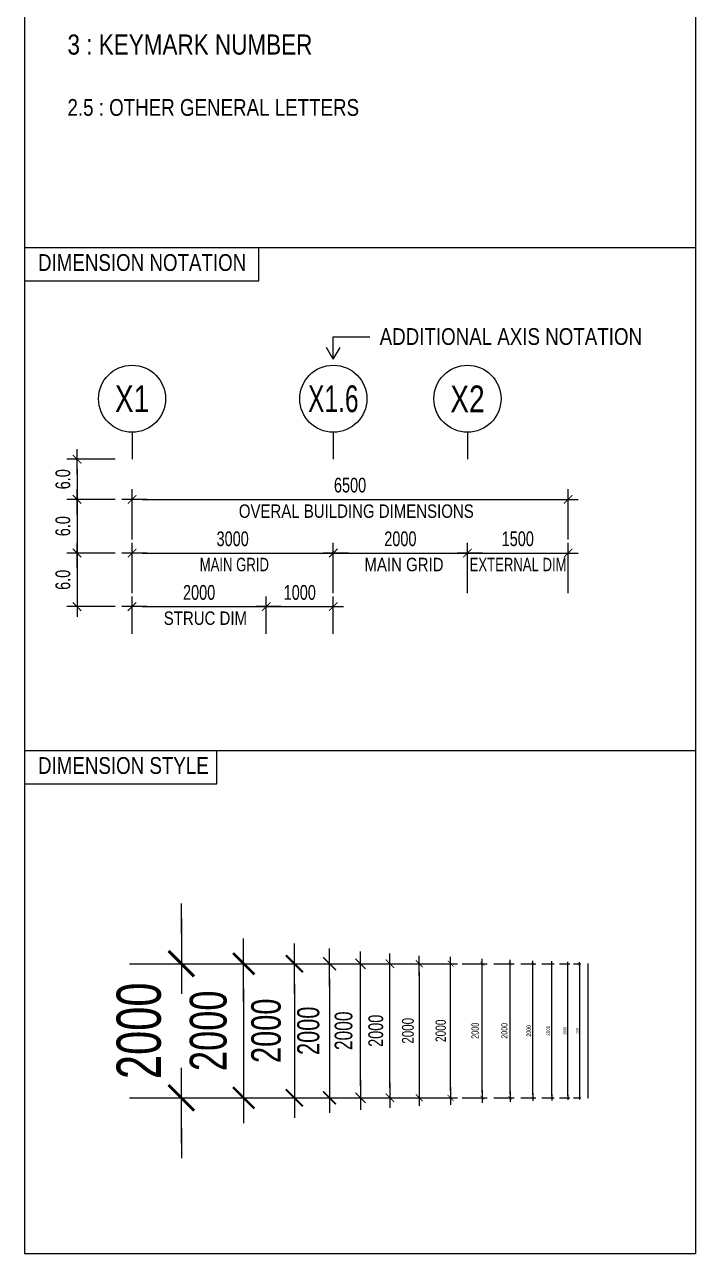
# Model space of a CAD drawing. Header units: millimetres. Extents: x -259680 to 389590, y -106473 to 139263.
# Drawn here: x -201227 to -191227, y 59673 to 77996 of the extents above; entities that cross this region are included whole.
import ezdxf
from ezdxf.enums import TextEntityAlignment as Align

# ---------------------------------------------------------------- set-up
doc = ezdxf.new("R2010")
doc.units = ezdxf.units.MM
doc.linetypes.add('CENTER2', pattern=[1.125, 0.75, -0.125, 0.125, -0.125])
doc.layers.get('Defpoints').update_dxf_attribs({"color": 151, "lineweight": 9})
for name, color, linetype, lineweight in [('NDC_FRAME', 7, 'Continuous', 20), ('NDC_S_ANNO', 7, 'Continuous', 20), ('NDC_S_AXIS', 5, 'CENTER2', 13), ('NDC_S_DIM', 1, 'Continuous', 15), ('NDC_S_SYMBOL', 1, 'Continuous', 15), ('NDC_S_TEXT SYMBOL', 7, 'Continuous', 20), ('NDC_S_VN TEXT', 7, 'Continuous', 20)]:
    doc.layers.add(name, color=color, linetype=linetype, lineweight=lineweight)
doc.styles.add('NDC_ANNO', font='', dxfattribs={"width": 0.8})
doc.styles.add('NDC_DIM', font='', dxfattribs={"width": 0.75})
doc.styles.add('NDC_VIE TXT', font='arial.ttf', dxfattribs={"width": 0.8})
doc.styles.get('NDC_ANNO').set_extended_font_data('Dotum')
doc.styles.get('NDC_DIM').set_extended_font_data('Dotum')
doc.dimstyles.new('NDC_dim_100', dxfattribs={"dimscale": 100, "dimtxt": 2.2, "dimasz": 1.5, "dimexe": 1.5, "dimexo": 2.5, "dimgap": 1, "dimtad": 1, "dimdec": 0, "dimzin": 0, "dimdsep": 46, "dimtxsty": 'NDC_DIM', "dimblk": 'DIMMARK', "dimcen": 0.09, "dimdle": 1.2, "dimclrd": 1, "dimclre": 1, "dimclrt": 3, "dimadec": 0, "dimazin": 0, "dimtfac": 1, "dimtdec": 0, "dimtix": 1, "dimtofl": 0, "dimtmove": 0, "dimatfit": 3, "dimfxl": 6, "dimfxlon": 1, "dimtolj": 1, "dimtzin": 0, "dimarcsym": 0})
doc.dimstyles.new('NDC_dim_120', dxfattribs={"dimscale": 120, "dimtxt": 2.2, "dimasz": 1.5, "dimexe": 1.5, "dimexo": 2.5, "dimgap": 1, "dimtad": 1, "dimdec": 0, "dimzin": 0, "dimdsep": 46, "dimtxsty": 'NDC_DIM', "dimblk": 'DIMMARK', "dimcen": 0.09, "dimdle": 1.2, "dimclrd": 1, "dimclre": 1, "dimclrt": 3, "dimadec": 0, "dimazin": 0, "dimtfac": 1, "dimtdec": 0, "dimtix": 1, "dimtofl": 0, "dimtmove": 0, "dimatfit": 3, "dimfxl": 6, "dimfxlon": 1, "dimtolj": 1, "dimtzin": 0, "dimarcsym": 0})
doc.dimstyles.new('NDC_dim_15', dxfattribs={"dimscale": 15, "dimtxt": 2.2, "dimasz": 1.5, "dimexe": 1.5, "dimexo": 2.5, "dimgap": 1, "dimtad": 1, "dimdec": 0, "dimzin": 0, "dimdsep": 46, "dimtxsty": 'NDC_DIM', "dimblk": 'DIMMARK', "dimcen": 0.09, "dimdle": 1.2, "dimclrd": 1, "dimclre": 1, "dimclrt": 3, "dimadec": 0, "dimazin": 0, "dimtfac": 1, "dimtdec": 0, "dimtix": 1, "dimtofl": 0, "dimtmove": 0, "dimatfit": 3, "dimfxl": 6, "dimfxlon": 1, "dimtolj": 1, "dimtzin": 0, "dimarcsym": 0})
doc.dimstyles.new('NDC_dim_150', dxfattribs={"dimscale": 150, "dimtxt": 2.2, "dimasz": 1.5, "dimexe": 1.5, "dimexo": 2.5, "dimgap": 1, "dimtad": 1, "dimdec": 0, "dimzin": 0, "dimdsep": 46, "dimtxsty": 'NDC_DIM', "dimblk": 'DIMMARK', "dimcen": 0.09, "dimdle": 1.2, "dimclrd": 1, "dimclre": 1, "dimclrt": 3, "dimadec": 0, "dimazin": 0, "dimtfac": 1, "dimtdec": 0, "dimtix": 1, "dimtofl": 0, "dimtmove": 0, "dimatfit": 3, "dimfxl": 6, "dimfxlon": 1, "dimtolj": 1, "dimtzin": 0, "dimarcsym": 0})
doc.dimstyles.new('NDC_dim_20', dxfattribs={"dimscale": 20, "dimtxt": 2.2, "dimasz": 1.5, "dimexe": 1.5, "dimexo": 2.5, "dimgap": 1, "dimtad": 1, "dimdec": 0, "dimzin": 0, "dimdsep": 46, "dimtxsty": 'NDC_DIM', "dimblk": 'DIMMARK', "dimcen": 0.09, "dimdle": 1.2, "dimclrd": 1, "dimclre": 1, "dimclrt": 3, "dimadec": 0, "dimazin": 0, "dimtfac": 1, "dimtdec": 0, "dimtix": 1, "dimtofl": 0, "dimtmove": 0, "dimatfit": 3, "dimfxl": 6, "dimfxlon": 1, "dimtolj": 1, "dimtzin": 0, "dimarcsym": 0})
doc.dimstyles.new('NDC_dim_200', dxfattribs={"dimscale": 200, "dimtxt": 2.2, "dimasz": 1.5, "dimexe": 1.5, "dimexo": 2.5, "dimgap": 1, "dimtad": 1, "dimdec": 0, "dimzin": 0, "dimdsep": 46, "dimtxsty": 'NDC_DIM', "dimblk": 'DIMMARK', "dimcen": 0.09, "dimdle": 1.2, "dimclrd": 1, "dimclre": 1, "dimclrt": 3, "dimadec": 0, "dimazin": 0, "dimtfac": 1, "dimtdec": 0, "dimtix": 1, "dimtofl": 0, "dimtmove": 0, "dimatfit": 3, "dimfxl": 6, "dimfxlon": 1, "dimtolj": 1, "dimtzin": 0, "dimarcsym": 0})
doc.dimstyles.new('NDC_dim_25', dxfattribs={"dimscale": 25, "dimtxt": 2.2, "dimasz": 1.5, "dimexe": 1.5, "dimexo": 2.5, "dimgap": 1, "dimtad": 1, "dimdec": 0, "dimzin": 0, "dimdsep": 46, "dimtxsty": 'NDC_DIM', "dimblk": 'DIMMARK', "dimcen": 0.09, "dimdle": 1.2, "dimclrd": 1, "dimclre": 1, "dimclrt": 3, "dimadec": 0, "dimazin": 0, "dimtfac": 1, "dimtdec": 0, "dimtix": 1, "dimtofl": 0, "dimtmove": 0, "dimatfit": 3, "dimfxl": 6, "dimfxlon": 1, "dimtolj": 1, "dimtzin": 0, "dimarcsym": 0})
doc.dimstyles.new('NDC_dim_250', dxfattribs={"dimscale": 250, "dimtxt": 2.2, "dimasz": 1.5, "dimexe": 1.5, "dimexo": 2.5, "dimgap": 1, "dimtad": 1, "dimdec": 0, "dimzin": 0, "dimdsep": 46, "dimtxsty": 'NDC_DIM', "dimblk": 'DIMMARK', "dimcen": 0.09, "dimdle": 1.2, "dimclrd": 1, "dimclre": 1, "dimclrt": 3, "dimadec": 0, "dimazin": 0, "dimtfac": 1, "dimtdec": 0, "dimtix": 1, "dimtofl": 0, "dimtmove": 0, "dimatfit": 3, "dimfxl": 6, "dimfxlon": 1, "dimtolj": 1, "dimtzin": 0, "dimarcsym": 0})
doc.dimstyles.new('NDC_dim_30', dxfattribs={"dimscale": 30, "dimtxt": 2.2, "dimasz": 1.5, "dimexe": 1.5, "dimexo": 2.5, "dimgap": 1, "dimtad": 1, "dimdec": 0, "dimzin": 0, "dimdsep": 46, "dimtxsty": 'NDC_DIM', "dimblk": 'DIMMARK', "dimcen": 0.09, "dimdle": 1.2, "dimclrd": 1, "dimclre": 1, "dimclrt": 3, "dimadec": 0, "dimazin": 0, "dimtfac": 1, "dimtdec": 0, "dimtix": 1, "dimtofl": 0, "dimtmove": 0, "dimatfit": 3, "dimfxl": 6, "dimfxlon": 1, "dimtolj": 1, "dimtzin": 0, "dimarcsym": 0})
doc.dimstyles.new('NDC_dim_300', dxfattribs={"dimscale": 300, "dimtxt": 2.2, "dimasz": 1.5, "dimexe": 1.5, "dimexo": 2.5, "dimgap": 1, "dimtad": 1, "dimdec": 0, "dimzin": 0, "dimdsep": 46, "dimtxsty": 'NDC_DIM', "dimblk": 'DIMMARK', "dimcen": 0.09, "dimdle": 1.2, "dimclrd": 1, "dimclre": 1, "dimclrt": 3, "dimadec": 0, "dimazin": 0, "dimtfac": 1, "dimtdec": 0, "dimtix": 1, "dimtofl": 0, "dimtmove": 0, "dimatfit": 3, "dimfxl": 6, "dimfxlon": 1, "dimtolj": 1, "dimtzin": 0, "dimarcsym": 0})
doc.dimstyles.new('NDC_dim_40', dxfattribs={"dimscale": 40, "dimtxt": 2.2, "dimasz": 1.5, "dimexe": 1.5, "dimexo": 2.5, "dimgap": 1, "dimtad": 1, "dimdec": 0, "dimzin": 0, "dimdsep": 46, "dimtxsty": 'NDC_DIM', "dimblk": 'DIMMARK', "dimcen": 0.09, "dimdle": 1.2, "dimclrd": 1, "dimclre": 1, "dimclrt": 3, "dimadec": 0, "dimazin": 0, "dimtfac": 1, "dimtdec": 0, "dimtix": 1, "dimtofl": 0, "dimtmove": 0, "dimatfit": 3, "dimfxl": 6, "dimfxlon": 1, "dimtolj": 1, "dimtzin": 0, "dimarcsym": 0})
doc.dimstyles.new('NDC_dim_50', dxfattribs={"dimscale": 50, "dimtxt": 2.2, "dimasz": 1.5, "dimexe": 1.5, "dimexo": 2.5, "dimgap": 1, "dimtad": 1, "dimdec": 0, "dimzin": 0, "dimdsep": 46, "dimtxsty": 'NDC_DIM', "dimblk": 'DIMMARK', "dimcen": 0.09, "dimdle": 1.2, "dimclrd": 1, "dimclre": 1, "dimclrt": 3, "dimadec": 0, "dimazin": 0, "dimtfac": 1, "dimtdec": 0, "dimtix": 1, "dimtofl": 0, "dimtmove": 0, "dimatfit": 3, "dimfxl": 6, "dimfxlon": 1, "dimtolj": 1, "dimtzin": 0, "dimarcsym": 0})
doc.dimstyles.new('NDC_dim_70', dxfattribs={"dimscale": 70, "dimtxt": 2.2, "dimasz": 1.5, "dimexe": 1.5, "dimexo": 2.5, "dimgap": 1, "dimtad": 1, "dimdec": 0, "dimzin": 0, "dimdsep": 46, "dimtxsty": 'NDC_DIM', "dimblk": 'DIMMARK', "dimcen": 0.09, "dimdle": 1.2, "dimclrd": 1, "dimclre": 1, "dimclrt": 3, "dimadec": 0, "dimazin": 0, "dimtfac": 1, "dimtdec": 0, "dimtix": 1, "dimtofl": 0, "dimtmove": 0, "dimatfit": 3, "dimfxl": 6, "dimfxlon": 1, "dimtolj": 1, "dimtzin": 0, "dimarcsym": 0})
doc.dimstyles.new('NDC_dim_80', dxfattribs={"dimscale": 80, "dimtxt": 2.2, "dimasz": 1.5, "dimexe": 1.5, "dimexo": 2.5, "dimgap": 1, "dimtad": 1, "dimdec": 0, "dimzin": 0, "dimdsep": 46, "dimtxsty": 'NDC_DIM', "dimblk": 'DIMMARK', "dimcen": 0.09, "dimdle": 1.2, "dimclrd": 1, "dimclre": 1, "dimclrt": 3, "dimadec": 0, "dimazin": 0, "dimtfac": 1, "dimtdec": 0, "dimtix": 1, "dimtofl": 0, "dimtmove": 0, "dimatfit": 3, "dimfxl": 6, "dimfxlon": 1, "dimtolj": 1, "dimtzin": 0, "dimarcsym": 0})
doc.dimstyles.new('NDC_dim_iso', dxfattribs={"dimtxt": 2.2, "dimasz": 1, "dimexe": 1.5, "dimexo": 2.5, "dimgap": 1, "dimtad": 1, "dimdec": 0, "dimzin": 0, "dimdsep": 46, "dimtxsty": 'NDC_DIM', "dimblk": 'DIMMARK', "dimcen": 0.09, "dimdle": 1.2, "dimclrd": 1, "dimclre": 1, "dimclrt": 3, "dimadec": 0, "dimazin": 0, "dimtfac": 1, "dimtdec": 0, "dimtix": 1, "dimtofl": 0, "dimtmove": 0, "dimatfit": 3, "dimfxl": 6, "dimfxlon": 1, "dimtolj": 1, "dimtzin": 0, "dimarcsym": 0})

# ---------------------------------------------------------------- blocks, each defined once
blk = doc.blocks.new('DIMMARK')
at = {"layer": 'NDC_S_DIM', "color": 1}
blk.add_line((-1.5, 0), (1, 0), dxfattribs=at)
at = {"layer": 'NDC_S_DIM', "color": 2, "const_width": 0.1}
blk.add_lwpolyline([(-0.424, -0.424), (0.424, 0.424)], dxfattribs=at)
blk = doc.blocks.new('*D239')
at = {"layer": 'Defpoints', "color": 0, "transparency": 16777216}
for p in [(-199467, 63993), (-195781, 63993), (-199467, 61993)]:
    blk.add_point(p, dxfattribs=at)
at = {"layer": 'NDC_S_DIM', "color": 1, "lineweight": -2, "transparency": 16777216}
for p, q in [((-196381, 63993), (-195631, 63993)), ((-195781, 62143), (-195781, 63843)), ((-196381, 61993), (-195631, 61993))]:
    blk.add_line(p, q, dxfattribs=at)
at = {"layer": 'NDC_S_DIM', "color": 1, "lineweight": -2, "transparency": 16777216, "xscale": 150, "yscale": 150, "zscale": 150}
for p, rotation in [((-195781, 63993), 90), ((-195781, 61993), 270)]:
    blk.add_blockref('DIMMARK', p, dxfattribs=dict(at, rotation=rotation))
at = {"layer": 'NDC_S_DIM', "color": 3, "transparency": 16777216, "insert": (-195991, 62993), "char_height": 220, "attachment_point": 5, "rotation": 90, "style": 'NDC_DIM'}
blk.add_mtext('\\A1;2000', dxfattribs=at)
blk = doc.blocks.new('*D232')
at = {"layer": 'Defpoints', "color": 0, "transparency": 16777216}
for p in [(-199467, 63993), (-194876, 63993), (-199467, 61993)]:
    blk.add_point(p, dxfattribs=at)
at = {"layer": 'NDC_S_DIM', "color": 1, "lineweight": -2, "transparency": 16777216}
for p, q in [((-195296, 63993), (-194771, 63993)), ((-194876, 62098), (-194876, 63888)), ((-195296, 61993), (-194771, 61993))]:
    blk.add_line(p, q, dxfattribs=at)
at = {"layer": 'NDC_S_DIM', "color": 1, "lineweight": -2, "transparency": 16777216, "xscale": 105, "yscale": 105, "zscale": 105}
for p, rotation in [((-194876, 63993), 90), ((-194876, 61993), 270)]:
    blk.add_blockref('DIMMARK', p, dxfattribs=dict(at, rotation=rotation))
at = {"layer": 'NDC_S_DIM', "color": 3, "transparency": 16777216, "insert": (-195023, 62993), "char_height": 154, "attachment_point": 5, "rotation": 90, "style": 'NDC_DIM'}
blk.add_mtext('\\A1;2000', dxfattribs=at)
blk = doc.blocks.new('*D233')
at = {"layer": 'Defpoints', "color": 0, "transparency": 16777216}
for p in [(-199467, 63993), (-194405, 63993), (-199467, 61993)]:
    blk.add_point(p, dxfattribs=at)
at = {"layer": 'NDC_S_DIM', "color": 1, "lineweight": -2, "transparency": 16777216}
for p, q in [((-194705, 63993), (-194330, 63993)), ((-194405, 62068), (-194405, 63918)), ((-194705, 61993), (-194330, 61993))]:
    blk.add_line(p, q, dxfattribs=at)
at = {"layer": 'NDC_S_DIM', "color": 1, "lineweight": -2, "transparency": 16777216, "xscale": 75, "yscale": 75, "zscale": 75}
for p, rotation in [((-194405, 63993), 90), ((-194405, 61993), 270)]:
    blk.add_blockref('DIMMARK', p, dxfattribs=dict(at, rotation=rotation))
at = {"layer": 'NDC_S_DIM', "color": 3, "transparency": 16777216, "insert": (-194510, 62993), "char_height": 110, "attachment_point": 5, "rotation": 90, "style": 'NDC_DIM'}
blk.add_mtext('\\A1;2000', dxfattribs=at)
blk = doc.blocks.new('*D234')
at = {"layer": 'Defpoints', "color": 0, "transparency": 16777216}
for p in [(-199467, 63993), (-193990, 63993), (-199467, 61993)]:
    blk.add_point(p, dxfattribs=at)
at = {"layer": 'NDC_S_DIM', "color": 1, "lineweight": -2, "transparency": 16777216}
for p, q in [((-194230, 63993), (-193930, 63993)), ((-193990, 62053), (-193990, 63933)), ((-194230, 61993), (-193930, 61993))]:
    blk.add_line(p, q, dxfattribs=at)
at = {"layer": 'NDC_S_DIM', "color": 1, "lineweight": -2, "transparency": 16777216, "xscale": 60, "yscale": 60, "zscale": 60}
for p, rotation in [((-193990, 63993), 90), ((-193990, 61993), 270)]:
    blk.add_blockref('DIMMARK', p, dxfattribs=dict(at, rotation=rotation))
at = {"layer": 'NDC_S_DIM', "color": 3, "transparency": 16777216, "insert": (-194074, 62993), "char_height": 88, "attachment_point": 5, "rotation": 90, "style": 'NDC_DIM'}
blk.add_mtext('\\A1;2000', dxfattribs=at)
blk = doc.blocks.new('*D235')
at = {"layer": 'Defpoints', "color": 0, "transparency": 16777216}
for p in [(-199467, 63993), (-193649, 63993), (-199467, 61993)]:
    blk.add_point(p, dxfattribs=at)
at = {"layer": 'NDC_S_DIM', "color": 1, "lineweight": -2, "transparency": 16777216}
for p, q in [((-193829, 63993), (-193604, 63993)), ((-193649, 62038), (-193649, 63948)), ((-193829, 61993), (-193604, 61993))]:
    blk.add_line(p, q, dxfattribs=at)
at = {"layer": 'NDC_S_DIM', "color": 1, "lineweight": -2, "transparency": 16777216, "xscale": 45, "yscale": 45, "zscale": 45}
for p, rotation in [((-193649, 63993), 90), ((-193649, 61993), 270)]:
    blk.add_blockref('DIMMARK', p, dxfattribs=dict(at, rotation=rotation))
at = {"layer": 'NDC_S_DIM', "color": 3, "transparency": 16777216, "insert": (-193712, 62993), "char_height": 66, "attachment_point": 5, "rotation": 90, "style": 'NDC_DIM'}
blk.add_mtext('\\A1;2000', dxfattribs=at)
blk = doc.blocks.new('*D236')
at = {"layer": 'Defpoints', "color": 0, "transparency": 16777216}
for p in [(-199467, 63993), (-193368, 63993), (-199467, 61993)]:
    blk.add_point(p, dxfattribs=at)
at = {"layer": 'NDC_S_DIM', "color": 1, "lineweight": -2, "transparency": 16777216}
for p, q in [((-193518, 63993), (-193331, 63993)), ((-193368, 62030), (-193368, 63955)), ((-193518, 61993), (-193331, 61993))]:
    blk.add_line(p, q, dxfattribs=at)
at = {"layer": 'NDC_S_DIM', "color": 1, "lineweight": -2, "transparency": 16777216, "xscale": 37.5, "yscale": 37.5, "zscale": 37.5}
for p, rotation in [((-193368, 63993), 90), ((-193368, 61993), 270)]:
    blk.add_blockref('DIMMARK', p, dxfattribs=dict(at, rotation=rotation))
at = {"layer": 'NDC_S_DIM', "color": 3, "transparency": 16777216, "insert": (-193421, 62993), "char_height": 55, "attachment_point": 5, "rotation": 90, "style": 'NDC_DIM'}
blk.add_mtext('\\A1;2000', dxfattribs=at)
blk = doc.blocks.new('*D237')
at = {"layer": 'Defpoints', "color": 0, "transparency": 16777216}
for p in [(-199467, 63993), (-193131, 63993), (-199467, 61993)]:
    blk.add_point(p, dxfattribs=at)
at = {"layer": 'NDC_S_DIM', "color": 1, "lineweight": -2, "transparency": 16777216}
for p, q in [((-193251, 63993), (-193101, 63993)), ((-193131, 62023), (-193131, 63963)), ((-193251, 61993), (-193101, 61993))]:
    blk.add_line(p, q, dxfattribs=at)
at = {"layer": 'NDC_S_DIM', "color": 1, "lineweight": -2, "transparency": 16777216, "xscale": 30, "yscale": 30, "zscale": 30}
for p, rotation in [((-193131, 63993), 90), ((-193131, 61993), 270)]:
    blk.add_blockref('DIMMARK', p, dxfattribs=dict(at, rotation=rotation))
at = {"layer": 'NDC_S_DIM', "color": 3, "transparency": 16777216, "insert": (-193173, 62993), "char_height": 44, "attachment_point": 5, "rotation": 90, "style": 'NDC_DIM'}
blk.add_mtext('\\A1;2000', dxfattribs=at)
blk = doc.blocks.new('*D238')
at = {"layer": 'Defpoints', "color": 0, "transparency": 16777216}
for p in [(-199467, 63993), (-192828, 63993), (-199467, 61993)]:
    blk.add_point(p, dxfattribs=at)
at = {"layer": 'NDC_S_DIM', "color": 1, "lineweight": -2, "transparency": 16777216}
for p, q in [((-192834, 63993), (-192826, 63993)), ((-192828, 61994), (-192828, 63992)), ((-192834, 61993), (-192826, 61993))]:
    blk.add_line(p, q, dxfattribs=at)
for p, rotation in [((-192828, 63993), 90), ((-192828, 61993), 270)]:
    blk.add_blockref('DIMMARK', p, dxfattribs=dict(at, rotation=rotation))
at = {"layer": 'NDC_S_DIM', "color": 3, "transparency": 16777216, "insert": (-192830, 62993), "char_height": 2.2, "attachment_point": 5, "rotation": 90, "style": 'NDC_DIM'}
blk.add_mtext('\\A1;2000', dxfattribs=at)
blk = doc.blocks.new('*D228')
at = {"layer": 'Defpoints', "color": 0, "transparency": 16777216}
for p in [(-199467, 63993), (-199467, 61993), (-196681, 61993)]:
    blk.add_point(p, dxfattribs=at)
at = {"layer": 'NDC_S_DIM', "color": 1, "lineweight": -2, "transparency": 16777216}
for p, q in [((-197581, 63993), (-196456, 63993)), ((-196681, 63768), (-196681, 62218)), ((-197581, 61993), (-196456, 61993))]:
    blk.add_line(p, q, dxfattribs=at)
at = {"layer": 'NDC_S_DIM', "color": 1, "lineweight": -2, "transparency": 16777216, "xscale": 225, "yscale": 225, "zscale": 225}
for p, rotation in [((-196681, 63993), 90), ((-196681, 61993), 270)]:
    blk.add_blockref('DIMMARK', p, dxfattribs=dict(at, rotation=rotation))
at = {"layer": 'NDC_S_DIM', "color": 3, "transparency": 16777216, "insert": (-196996, 62993), "char_height": 330, "attachment_point": 5, "rotation": 90, "style": 'NDC_DIM'}
blk.add_mtext('\\A1;2000', dxfattribs=at)
blk = doc.blocks.new('*D229')
at = {"layer": 'Defpoints', "color": 0, "transparency": 16777216}
for p in [(-199467, 63993), (-199467, 61993), (-197205, 61993)]:
    blk.add_point(p, dxfattribs=at)
at = {"layer": 'NDC_S_DIM', "color": 1, "lineweight": -2, "transparency": 16777216}
for p, q in [((-198405, 63993), (-196905, 63993)), ((-197205, 63693), (-197205, 62293)), ((-198405, 61993), (-196905, 61993))]:
    blk.add_line(p, q, dxfattribs=at)
at = {"layer": 'NDC_S_DIM', "color": 1, "lineweight": -2, "transparency": 16777216, "xscale": 300, "yscale": 300, "zscale": 300}
for p, rotation in [((-197205, 63993), 90), ((-197205, 61993), 270)]:
    blk.add_blockref('DIMMARK', p, dxfattribs=dict(at, rotation=rotation))
at = {"layer": 'NDC_S_DIM', "color": 3, "transparency": 16777216, "insert": (-197625, 62993), "char_height": 440, "attachment_point": 5, "rotation": 90, "style": 'NDC_DIM'}
blk.add_mtext('\\A1;2000', dxfattribs=at)
blk = doc.blocks.new('*D230')
at = {"layer": 'Defpoints', "color": 0, "transparency": 16777216}
for p in [(-199467, 63993), (-199467, 61993), (-192956, 61993)]:
    blk.add_point(p, dxfattribs=at)
at = {"layer": 'NDC_S_DIM', "color": 1, "lineweight": -2, "transparency": 16777216}
for p, q in [((-193046, 63993), (-192934, 63993)), ((-192956, 63970), (-192956, 62015)), ((-193046, 61993), (-192934, 61993))]:
    blk.add_line(p, q, dxfattribs=at)
at = {"layer": 'NDC_S_DIM', "color": 1, "lineweight": -2, "transparency": 16777216, "xscale": 22.5, "yscale": 22.5, "zscale": 22.5}
for p, rotation in [((-192956, 63993), 90), ((-192956, 61993), 270)]:
    blk.add_blockref('DIMMARK', p, dxfattribs=dict(at, rotation=rotation))
at = {"layer": 'NDC_S_DIM', "color": 3, "transparency": 16777216, "insert": (-192988, 62993), "char_height": 33, "attachment_point": 5, "rotation": 90, "style": 'NDC_DIM'}
blk.add_mtext('\\A1;2000', dxfattribs=at)
blk = doc.blocks.new('*D227')
at = {"layer": 'Defpoints', "color": 0, "transparency": 16777216}
for p in [(-199467, 63993), (-199467, 61993), (-195343, 61993)]:
    blk.add_point(p, dxfattribs=at)
at = {"layer": 'NDC_S_DIM', "color": 1, "lineweight": -2, "transparency": 16777216}
for p, q in [((-195823, 63993), (-195223, 63993)), ((-195343, 63873), (-195343, 62113)), ((-195823, 61993), (-195223, 61993))]:
    blk.add_line(p, q, dxfattribs=at)
at = {"layer": 'NDC_S_DIM', "color": 1, "lineweight": -2, "transparency": 16777216, "xscale": 120, "yscale": 120, "zscale": 120}
for p, rotation in [((-195343, 63993), 90), ((-195343, 61993), 270)]:
    blk.add_blockref('DIMMARK', p, dxfattribs=dict(at, rotation=rotation))
at = {"layer": 'NDC_S_DIM', "color": 3, "transparency": 16777216, "insert": (-195512, 62993), "char_height": 176, "attachment_point": 5, "rotation": 90, "style": 'NDC_DIM'}
blk.add_mtext('\\A1;2000', dxfattribs=at)
blk = doc.blocks.new('*D967')
at = {"layer": 'Defpoints', "color": 0, "transparency": 16777216}
for p in [(-199467, 63993), (-196219, 63993), (-199467, 61993)]:
    blk.add_point(p, dxfattribs=at)
at = {"layer": 'NDC_S_DIM', "color": 1, "lineweight": -2, "transparency": 16777216}
for p, q in [((-196939, 63993), (-196039, 63993)), ((-196219, 62173), (-196219, 63813)), ((-196939, 61993), (-196039, 61993))]:
    blk.add_line(p, q, dxfattribs=at)
at = {"layer": 'NDC_S_DIM', "color": 1, "lineweight": -2, "transparency": 16777216, "xscale": 180, "yscale": 180, "zscale": 180}
for p, rotation in [((-196219, 63993), 90), ((-196219, 61993), 270)]:
    blk.add_blockref('DIMMARK', p, dxfattribs=dict(at, rotation=rotation))
at = {"layer": 'NDC_S_DIM', "color": 3, "transparency": 16777216, "insert": (-196471, 62993), "char_height": 264, "attachment_point": 5, "rotation": 90, "style": 'NDC_DIM'}
blk.add_mtext('\\A1;2000', dxfattribs=at)
blk = doc.blocks.new('*D968')
at = {"layer": 'Defpoints', "color": 0, "transparency": 16777216}
for p in [(-200412, 63993), (-200412, 61993), (-198890, 61993)]:
    blk.add_point(p, dxfattribs=at)
at = {"layer": 'NDC_S_DIM', "color": 1, "lineweight": -2, "transparency": 16777216}
for p, q in [((-198890, 64443), (-198890, 64893)), ((-199662, 63993), (-198440, 63993)), ((-199662, 61993), (-198440, 61993)), ((-198890, 61543), (-198890, 61093))]:
    blk.add_line(p, q, dxfattribs=at)
at = {"layer": 'NDC_S_DIM', "color": 1, "lineweight": -2, "transparency": 16777216, "xscale": 450, "yscale": 450, "zscale": 450}
for p, rotation in [((-198890, 63993), 270), ((-198890, 61993), 90)]:
    blk.add_blockref('DIMMARK', p, dxfattribs=dict(at, rotation=rotation))
at = {"layer": 'NDC_S_DIM', "color": 3, "transparency": 16777216, "insert": (-199521, 62993), "char_height": 660, "attachment_point": 5, "rotation": 90, "style": 'NDC_DIM'}
blk.add_mtext('\\A1;2000', dxfattribs=at)
blk = doc.blocks.new('*D969')
at = {"layer": 'Defpoints', "color": 0, "transparency": 16777216}
for p in [(-200412, 63993), (-200412, 61993), (-197961, 61993)]:
    blk.add_point(p, dxfattribs=at)
at = {"layer": 'NDC_S_DIM', "color": 1, "lineweight": -2, "transparency": 16777216}
for p, q in [((-199461, 63993), (-197586, 63993)), ((-197961, 63618), (-197961, 62368)), ((-199461, 61993), (-197586, 61993))]:
    blk.add_line(p, q, dxfattribs=at)
at = {"layer": 'NDC_S_DIM', "color": 1, "lineweight": -2, "transparency": 16777216, "xscale": 375, "yscale": 375, "zscale": 375}
for p, rotation in [((-197961, 63993), 90), ((-197961, 61993), 270)]:
    blk.add_blockref('DIMMARK', p, dxfattribs=dict(at, rotation=rotation))
at = {"layer": 'NDC_S_DIM', "color": 3, "transparency": 16777216, "insert": (-198486, 62993), "char_height": 550, "attachment_point": 5, "rotation": 90, "style": 'NDC_DIM'}
blk.add_mtext('\\A1;2000', dxfattribs=at)
blk = doc.blocks.new('*D956')
at = {"layer": 'Defpoints', "color": 0, "transparency": 16777216}
for p in [(-197625, 69317), (-199625, 68662), (-197625, 68662)]:
    blk.add_point(p, dxfattribs=at)
at = {"layer": 'NDC_S_DIM', "color": 1, "lineweight": -2, "transparency": 16777216}
for p, q in [((-199625, 68912), (-199625, 69467)), ((-197625, 68912), (-197625, 69467)), ((-199475, 69317), (-197775, 69317))]:
    blk.add_line(p, q, dxfattribs=at)
at = {"layer": 'NDC_S_DIM', "color": 1, "lineweight": -2, "transparency": 16777216, "xscale": 150, "yscale": 150, "zscale": 150, "rotation": 180}
blk.add_blockref('DIMMARK', (-199625, 69317), dxfattribs=at)
at = {"layer": 'NDC_S_DIM', "color": 1, "lineweight": -2, "transparency": 16777216, "xscale": 150, "yscale": 150, "zscale": 150}
blk.add_blockref('DIMMARK', (-197625, 69317), dxfattribs=at)
at = {"layer": 'NDC_S_DIM', "color": 3, "transparency": 16777216, "insert": (-198625, 69528), "char_height": 220, "attachment_point": 5, "style": 'NDC_DIM'}
blk.add_mtext('\\A1;2000', dxfattribs=at)
blk = doc.blocks.new('*D959')
at = {"layer": 'Defpoints', "color": 0, "transparency": 16777216}
for p in [(-196625, 70117), (-199625, 68662), (-196625, 68662)]:
    blk.add_point(p, dxfattribs=at)
at = {"layer": 'NDC_S_DIM', "color": 1, "lineweight": -2, "transparency": 16777216}
for p, q in [((-199625, 69517), (-199625, 70267)), ((-196625, 69517), (-196625, 70267)), ((-199475, 70117), (-196775, 70117))]:
    blk.add_line(p, q, dxfattribs=at)
at = {"layer": 'NDC_S_DIM', "color": 1, "lineweight": -2, "transparency": 16777216, "xscale": 150, "yscale": 150, "zscale": 150, "rotation": 180}
blk.add_blockref('DIMMARK', (-199625, 70117), dxfattribs=at)
at = {"layer": 'NDC_S_DIM', "color": 1, "lineweight": -2, "transparency": 16777216, "xscale": 150, "yscale": 150, "zscale": 150}
blk.add_blockref('DIMMARK', (-196625, 70117), dxfattribs=at)
at = {"layer": 'NDC_S_DIM', "color": 3, "transparency": 16777216, "insert": (-198125, 70328), "char_height": 220, "attachment_point": 5, "style": 'NDC_DIM'}
blk.add_mtext('\\A1;3000', dxfattribs=at)
blk = doc.blocks.new('*D960')
at = {"layer": 'Defpoints', "color": 0, "transparency": 16777216}
for p in [(-193125, 70917), (-199625, 68662), (-193125, 68662)]:
    blk.add_point(p, dxfattribs=at)
at = {"layer": 'NDC_S_DIM', "color": 1, "lineweight": -2, "transparency": 16777216}
for p, q in [((-199625, 70317), (-199625, 71067)), ((-199475, 70917), (-193275, 70917)), ((-193125, 70317), (-193125, 71067))]:
    blk.add_line(p, q, dxfattribs=at)
at = {"layer": 'NDC_S_DIM', "color": 1, "lineweight": -2, "transparency": 16777216, "xscale": 150, "yscale": 150, "zscale": 150, "rotation": 180}
blk.add_blockref('DIMMARK', (-199625, 70917), dxfattribs=at)
at = {"layer": 'NDC_S_DIM', "color": 1, "lineweight": -2, "transparency": 16777216, "xscale": 150, "yscale": 150, "zscale": 150}
blk.add_blockref('DIMMARK', (-193125, 70917), dxfattribs=at)
at = {"layer": 'NDC_S_DIM', "color": 3, "transparency": 16777216, "insert": (-196375, 71128), "char_height": 220, "attachment_point": 5, "style": 'NDC_DIM'}
blk.add_mtext('\\A1;6500', dxfattribs=at)
blk = doc.blocks.new('*D961')
at = {"layer": 'Defpoints', "color": 0, "transparency": 16777216}
for p in [(-199625, 70117), (-200445, 69317), (-199625, 69317)]:
    blk.add_point(p, dxfattribs=at)
at = {"layer": 'NDC_S_DIM', "color": 1, "lineweight": -2, "transparency": 16777216}
for p, q in [((-199875, 70117), (-200595, 70117)), ((-200445, 69967), (-200445, 69467)), ((-199875, 69317), (-200595, 69317))]:
    blk.add_line(p, q, dxfattribs=at)
at = {"layer": 'NDC_S_DIM', "color": 1, "lineweight": -2, "transparency": 16777216, "xscale": 150, "yscale": 150, "zscale": 150}
for p, rotation in [((-200445, 70117), 90), ((-200445, 69317), 270)]:
    blk.add_blockref('DIMMARK', p, dxfattribs=dict(at, rotation=rotation))
at = {"layer": 'NDC_S_DIM', "color": 3, "transparency": 16777216, "insert": (-200655, 69717), "char_height": 220, "attachment_point": 5, "rotation": 90, "style": 'NDC_DIM'}
blk.add_mtext('\\A1;6.0', dxfattribs=at)
blk = doc.blocks.new('*D962')
at = {"layer": 'Defpoints', "color": 0, "transparency": 16777216}
for p in [(-199625, 70917), (-200445, 70117), (-199625, 70117)]:
    blk.add_point(p, dxfattribs=at)
at = {"layer": 'NDC_S_DIM', "color": 1, "lineweight": -2, "transparency": 16777216}
for p, q in [((-199875, 70917), (-200595, 70917)), ((-200445, 70767), (-200445, 70267)), ((-199875, 70117), (-200595, 70117))]:
    blk.add_line(p, q, dxfattribs=at)
at = {"layer": 'NDC_S_DIM', "color": 1, "lineweight": -2, "transparency": 16777216, "xscale": 150, "yscale": 150, "zscale": 150}
for p, rotation in [((-200445, 70917), 90), ((-200445, 70117), 270)]:
    blk.add_blockref('DIMMARK', p, dxfattribs=dict(at, rotation=rotation))
at = {"layer": 'NDC_S_DIM', "color": 3, "transparency": 16777216, "insert": (-200655, 70517), "char_height": 220, "attachment_point": 5, "rotation": 90, "style": 'NDC_DIM'}
blk.add_mtext('\\A1;6.0', dxfattribs=at)
blk = doc.blocks.new('*D963')
at = {"layer": 'Defpoints', "color": 0, "transparency": 16777216}
for p in [(-194625, 70117), (-196625, 68662), (-194625, 68662)]:
    blk.add_point(p, dxfattribs=at)
at = {"layer": 'NDC_S_DIM', "color": 1, "lineweight": -2, "transparency": 16777216}
for p, q in [((-196625, 69517), (-196625, 70267)), ((-194625, 69517), (-194625, 70267)), ((-196475, 70117), (-194775, 70117))]:
    blk.add_line(p, q, dxfattribs=at)
at = {"layer": 'NDC_S_DIM', "color": 1, "lineweight": -2, "transparency": 16777216, "xscale": 150, "yscale": 150, "zscale": 150, "rotation": 180}
blk.add_blockref('DIMMARK', (-196625, 70117), dxfattribs=at)
at = {"layer": 'NDC_S_DIM', "color": 1, "lineweight": -2, "transparency": 16777216, "xscale": 150, "yscale": 150, "zscale": 150}
blk.add_blockref('DIMMARK', (-194625, 70117), dxfattribs=at)
at = {"layer": 'NDC_S_DIM', "color": 3, "transparency": 16777216, "insert": (-195625, 70328), "char_height": 220, "attachment_point": 5, "style": 'NDC_DIM'}
blk.add_mtext('\\A1;2000', dxfattribs=at)
blk = doc.blocks.new('*D964')
at = {"layer": 'Defpoints', "color": 0, "transparency": 16777216}
for p in [(-193125, 70117), (-194625, 68662), (-193125, 68662)]:
    blk.add_point(p, dxfattribs=at)
at = {"layer": 'NDC_S_DIM', "color": 1, "lineweight": -2, "transparency": 16777216}
for p, q in [((-194625, 69517), (-194625, 70267)), ((-193125, 69517), (-193125, 70267)), ((-194475, 70117), (-193275, 70117))]:
    blk.add_line(p, q, dxfattribs=at)
at = {"layer": 'NDC_S_DIM', "color": 1, "lineweight": -2, "transparency": 16777216, "xscale": 150, "yscale": 150, "zscale": 150, "rotation": 180}
blk.add_blockref('DIMMARK', (-194625, 70117), dxfattribs=at)
at = {"layer": 'NDC_S_DIM', "color": 1, "lineweight": -2, "transparency": 16777216, "xscale": 150, "yscale": 150, "zscale": 150}
blk.add_blockref('DIMMARK', (-193125, 70117), dxfattribs=at)
at = {"layer": 'NDC_S_DIM', "color": 3, "transparency": 16777216, "insert": (-193875, 70328), "char_height": 220, "attachment_point": 5, "style": 'NDC_DIM'}
blk.add_mtext('\\A1;1500', dxfattribs=at)
blk = doc.blocks.new('*D965')
at = {"layer": 'Defpoints', "color": 0, "transparency": 16777216}
for p in [(-196625, 69317), (-197625, 68662), (-196625, 68662)]:
    blk.add_point(p, dxfattribs=at)
at = {"layer": 'NDC_S_DIM', "color": 1, "lineweight": -2, "transparency": 16777216}
for p, q in [((-197625, 68912), (-197625, 69467)), ((-196625, 68912), (-196625, 69467)), ((-197475, 69317), (-196775, 69317))]:
    blk.add_line(p, q, dxfattribs=at)
at = {"layer": 'NDC_S_DIM', "color": 1, "lineweight": -2, "transparency": 16777216, "xscale": 150, "yscale": 150, "zscale": 150, "rotation": 180}
blk.add_blockref('DIMMARK', (-197625, 69317), dxfattribs=at)
at = {"layer": 'NDC_S_DIM', "color": 1, "lineweight": -2, "transparency": 16777216, "xscale": 150, "yscale": 150, "zscale": 150}
blk.add_blockref('DIMMARK', (-196625, 69317), dxfattribs=at)
at = {"layer": 'NDC_S_DIM', "color": 3, "transparency": 16777216, "insert": (-197125, 69528), "char_height": 220, "attachment_point": 5, "style": 'NDC_DIM'}
blk.add_mtext('\\A1;1000', dxfattribs=at)
blk = doc.blocks.new('*D966')
at = {"layer": 'Defpoints', "color": 0, "transparency": 16777216}
for p in [(-199625, 71517), (-200445, 70917), (-199625, 70917)]:
    blk.add_point(p, dxfattribs=at)
at = {"layer": 'NDC_S_DIM', "color": 1, "lineweight": -2, "transparency": 16777216}
for p, q in [((-199875, 71517), (-200595, 71517)), ((-200445, 71367), (-200445, 71067)), ((-199875, 70917), (-200595, 70917))]:
    blk.add_line(p, q, dxfattribs=at)
at = {"layer": 'NDC_S_DIM', "color": 1, "lineweight": -2, "transparency": 16777216, "xscale": 150, "yscale": 150, "zscale": 150}
for p, rotation in [((-200445, 71517), 90), ((-200445, 70917), 270)]:
    blk.add_blockref('DIMMARK', p, dxfattribs=dict(at, rotation=rotation))
at = {"layer": 'NDC_S_DIM', "color": 3, "transparency": 16777216, "insert": (-200655, 71217), "char_height": 220, "attachment_point": 5, "rotation": 90, "style": 'NDC_DIM'}
blk.add_mtext('\\A1;6.0', dxfattribs=at)
blk = doc.blocks.new('*U213')
at = {"layer": 'NDC_S_SYMBOL'}
blk.add_line((0, -5), (0, -9), dxfattribs=at)
blk.add_circle((0, 0), 5, dxfattribs=at)
at = {"layer": 'NDC_S_TEXT SYMBOL', "color": 7, "style": 'NDC_ANNO', "width": 0.8}
blk.add_attdef('GRID', text='', height=4, rotation=180, dxfattribs=at).set_placement((0, 0), align=Align.MIDDLE)

msp = doc.modelspace()

# ---------------------------------------------------------------- linework, layer by layer
at = {"layer": 'NDC_FRAME'}
for p, q in [((-201226.8, 89673.3), (-201226.8, 59673.3)), ((-191226.8, 89673.3), (-191226.8, 59673.3)), ((-201226.8, 74673.3), (-191226.8, 74673.3)), ((-197736.2, 74173.3), (-197736.2, 74673.3)), ((-201226.8, 74173.3), (-197736.2, 74173.3)), ((-201226.8, 67173.3), (-191226.8, 67173.3)), ((-198360.3, 66673.3), (-198360.3, 67173.3)), ((-201226.8, 66673.3), (-198360.3, 66673.3)), ((-201226.8, 59673.3), (-191226.8, 59673.3))]:
    msp.add_line(p, q, dxfattribs=at)
at = {"layer": 'NDC_S_ANNO'}
for p, q in [((-196624.8, 73342.2), (-196081.8, 73342.2)), ((-196624.8, 73006.1), (-196624.8, 73342.2)), ((-196624.8, 73006.1), (-196724.8, 73179.3)), ((-196624.8, 73006.1), (-196524.8, 73179.3))]:
    msp.add_line(p, q, dxfattribs=at)

# ---------------------------------------------------------------- block references
at = {"layer": 'NDC_S_AXIS'}
ref = msp.add_blockref('*U213', (-199624.8, 72417.4), dxfattribs=dict(at, xscale=100, yscale=100, zscale=100))
ref.add_attrib('GRID', 'X1', dxfattribs={"layer": 'NDC_S_TEXT SYMBOL', "color": 7, "height": 400, "style": 'NDC_ANNO', "width": 0.8}).set_placement((-199624.8, 72417.4), align=Align.MIDDLE)
ref = msp.add_blockref('*U213', (-196624.8, 72417.4), dxfattribs=dict(at, xscale=100, yscale=100, zscale=100))
ref.add_attrib('GRID', 'X1.6', dxfattribs={"layer": 'NDC_S_TEXT SYMBOL', "color": 7, "height": 400, "style": 'NDC_ANNO', "width": 0.7}).set_placement((-196624.8, 72417.4), align=Align.MIDDLE)
ref = msp.add_blockref('*U213', (-194624.8, 72417.4), dxfattribs=dict(at, xscale=100, yscale=100, zscale=100))
ref.add_attrib('GRID', 'X2', dxfattribs={"layer": 'NDC_S_TEXT SYMBOL', "color": 7, "height": 400, "style": 'NDC_ANNO', "width": 0.8}).set_placement((-194624.8, 72417.4), align=Align.MIDDLE)

# ---------------------------------------------------------------- texts
at = {"layer": 'NDC_S_VN TEXT', "style": 'NDC_VIE TXT', "width": 0.8}
for s, height, p in [('3 : KEYMARK NUMBER', 300, (-200587.5, 77698.6)), ('2.5 : OTHER GENERAL LETTERS', 250, (-200587.5, 76760.8))]:
    msp.add_text(s, height=height, dxfattribs=at).set_placement(p, align=Align.MIDDLE_LEFT)
at = {"layer": 'NDC_S_VN TEXT', "color": 3, "style": 'NDC_VIE TXT'}
for s, height, width, p in [('DIMENSION NOTATION', 250, 0.8, (-201026.8, 74448.3)), ('ADDITIONAL AXIS NOTATION', 250, 0.8, (-195933.9, 73344.8)), ('OVERAL BUILDING DIMENSIONS', 200, 0.8, (-198033.3, 70741.4)), ('MAIN GRID', 200, 0.7, (-198616.1, 69945.4)), ('MAIN GRID', 200, 0.8, (-196160.8, 69945.4)), ('EXTERNAL DIM', 200, 0.7, (-194592.8, 69945.4)), ('STRUC DIM', 200, 0.8, (-199152.2, 69145.4)), ('DIMENSION STYLE', 250, 0.8, (-201026.8, 66948.3))]:
    msp.add_text(s, height=height, dxfattribs=dict(at, width=width)).set_placement(p, align=Align.MIDDLE_LEFT)

# ---------------------------------------------------------------- dimensions: what is measured, and where the dimension line sits
at = {"layer": 'NDC_S_DIM'}
for base, p1, p2, picture, middle in [((-200444.7, 70917.4), (-199624.8, 71517.4), (-199624.8, 70917.4), '*D966', (-200654.9, 71217.4)), ((-200444.7, 70117.4), (-199624.8, 70917.4), (-199624.8, 70117.4), '*D962', (-200654.9, 70517.4)), ((-200444.7, 69317.4), (-199624.8, 70117.4), (-199624.8, 69317.4), '*D961', (-200654.9, 69717.4))]:
    dim = msp.add_linear_dim(base=base, p1=p1, p2=p2, angle=270, text='6.0', dimstyle='NDC_dim_100', dxfattribs=at)
    dim.commit()
    dim.dimension.update_dxf_attribs({"geometry": picture, "text_midpoint": middle})
for base, p1, p2, picture, middle in [((-193124.8, 70917.4), (-199624.8, 68661.6), (-193124.8, 68661.6), '*D960', (-196374.8, 71127.6)), ((-196624.8, 70117.4), (-199624.8, 68661.6), (-196624.8, 68661.6), '*D959', (-198124.8, 70327.6)), ((-194624.8, 70117.4), (-196624.8, 68661.6), (-194624.8, 68661.6), '*D963', (-195624.8, 70327.6)), ((-193124.8, 70117.4), (-194624.8, 68661.6), (-193124.8, 68661.6), '*D964', (-193874.8, 70327.6)), ((-197624.8, 69317.4), (-199624.8, 68661.6), (-197624.8, 68661.6), '*D956', (-198624.8, 69527.6)), ((-196624.8, 69317.4), (-197624.8, 68661.6), (-196624.8, 68661.6), '*D965', (-197124.8, 69527.6))]:
    dim = msp.add_linear_dim(base=base, p1=p1, p2=p2, dimstyle='NDC_dim_100', dxfattribs=at)
    dim.commit()
    dim.dimension.update_dxf_attribs({"geometry": picture, "text_midpoint": middle})
for base, p1, p2, dimstyle, picture, middle in [((-198890.1, 61992.8), (-200411.9, 63992.8), (-200411.9, 61992.8), 'NDC_dim_300', '*D968', (-199520.5, 62992.8)), ((-197960.5, 61992.8), (-200411.9, 63992.8), (-200411.9, 61992.8), 'NDC_dim_250', '*D969', (-198485.9, 62992.8)), ((-197204.8, 61992.8), (-199467.2, 63992.8), (-199467.2, 61992.8), 'NDC_dim_200', '*D229', (-197625.1, 62992.8)), ((-196680.7, 61992.8), (-199467.2, 63992.8), (-199467.2, 61992.8), 'NDC_dim_150', '*D228', (-196995.9, 62992.8)), ((-196218.8, 63992.8), (-199467.2, 61992.8), (-199467.2, 63992.8), 'NDC_dim_120', '*D967', (-196470.9, 62992.8)), ((-195780.7, 63992.8), (-199467.2, 61992.8), (-199467.2, 63992.8), 'NDC_dim_100', '*D239', (-195990.9, 62992.8)), ((-195343.4, 61992.8), (-199467.2, 63992.8), (-199467.2, 61992.8), 'NDC_dim_80', '*D227', (-195511.5, 62992.8)), ((-194875.9, 63992.8), (-199467.2, 61992.8), (-199467.2, 63992.8), 'NDC_dim_70', '*D232', (-195023, 62992.8)), ((-194404.6, 63992.8), (-199467.2, 61992.8), (-199467.2, 63992.8), 'NDC_dim_50', '*D233', (-194509.6, 62992.8)), ((-193990, 63992.8), (-199467.2, 61992.8), (-199467.2, 63992.8), 'NDC_dim_40', '*D234', (-194074, 62992.8)), ((-193649.3, 63992.8), (-199467.2, 61992.8), (-199467.2, 63992.8), 'NDC_dim_30', '*D235', (-193712.3, 62992.8)), ((-193368.3, 63992.8), (-199467.2, 61992.8), (-199467.2, 63992.8), 'NDC_dim_25', '*D236', (-193420.8, 62992.8)), ((-193131, 63992.8), (-199467.2, 61992.8), (-199467.2, 63992.8), 'NDC_dim_20', '*D237', (-193173, 62992.8)), ((-192956.2, 61992.8), (-199467.2, 63992.8), (-199467.2, 61992.8), 'NDC_dim_15', '*D230', (-192987.7, 62992.8)), ((-192827.9, 63992.8), (-199467.2, 61992.8), (-199467.2, 63992.8), 'NDC_dim_iso', '*D238', (-192830, 62992.8))]:
    dim = msp.add_linear_dim(base=base, p1=p1, p2=p2, angle=90, dimstyle=dimstyle, dxfattribs=at)
    dim.commit()
    dim.dimension.update_dxf_attribs({"geometry": picture, "text_midpoint": middle})

doc.saveas('drawing.dxf')
